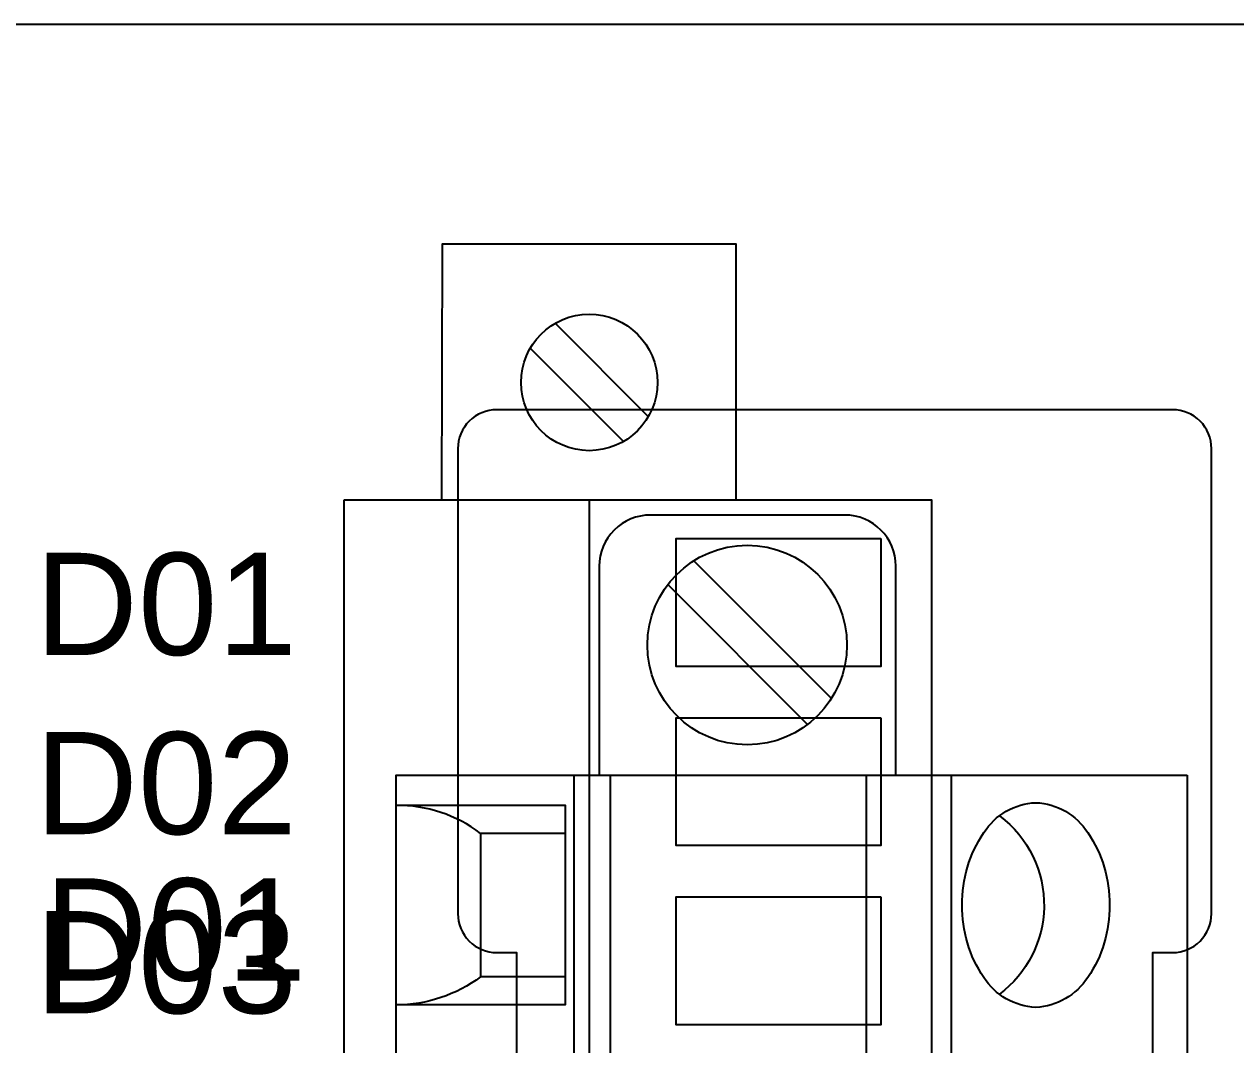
# Model space of a CAD drawing. Extents: x 1 to 23.7, y 0.2 to 17.
# Drawn here: x 18.276 to 19.208, y 6.413 to 7.198 of the extents above; entities that cross this region are included whole.
import ezdxf

# ---------------------------------------------------------------- set-up
doc = ezdxf.new("R2010")
doc.units = 0
doc.header["$MEASUREMENT"] = 0
for name, color, linetype in [('3_01__0-__EMPTY', 7, 'CONTINUOUS'), ('3_02__9X__RTD', 7, 'CONTINUOUS'), ('3_03__91__RTD_TC', 7, 'CONTINUOUS'), ('3_04__1-___4__DI__4__DO__S', 7, 'CONTINUOUS'), ('3_05__B-___4__DI__4__DO__F', 7, 'CONTINUOUS'), ('3_06__C-___4__DI__3__DO', 7, 'CONTINUOUS'), ('3_07__2X___8__DO__STD_FORM', 7, 'CONTINUOUS'), ('3_08__2A___8__DO__STD_FORM', 7, 'CONTINUOUS'), ('3_09__2B___8__DO__STD__6__', 7, 'CONTINUOUS'), ('3_10__2C___8__DO__STD__2__', 7, 'CONTINUOUS'), ('3_11__3-___8__DI', 7, 'CONTINUOUS'), ('3_12__D-___14__DI', 7, 'CONTINUOUS'), ('3_13__5-___8__AI', 7, 'CONTINUOUS'), ('3_14__6-___4__AI__4__AO', 7, 'CONTINUOUS'), ('6_00_____DWG', 7, 'CONTINUOUS')]:
    doc.layers.add(name, color=color, linetype=linetype)
doc.styles.add('ARIAL', font='arial.ttf')

msp = doc.modelspace()

# ---------------------------------------------------------------- linework, layer by layer
at = {"layer": '3_01__0-__EMPTY'}
msp.add_lwpolyline([(19.18968, 5.24851), (19.18968, 6.21374, 0.414214), (19.1598, 6.24363), (19.14468, 6.24363), (19.14468, 6.48363), (19.1598, 6.48363, 0.414214), (19.18968, 6.51351), (19.18968, 6.87124, 0.414973), (19.1598, 6.90113), (18.63957, 6.90113, 0.414973), (18.60968, 6.87124), (18.60968, 6.51351, 0.414214), (18.63957, 6.48363), (18.65468, 6.48363), (18.65468, 6.24363), (18.63957, 6.24363, 0.414214), (18.60968, 6.21374), (18.60968, 5.24851, 0.414214)], format="xyb", dxfattribs=at)
at = {"layer": '3_02__9X__RTD'}
for points in [[(18.82398, 6.83161), (18.82398, 7.02846), (18.5976, 7.02846), (18.597, 6.83161)], [(18.75626, 6.89591), (18.68454, 6.96763)], [(18.66533, 6.94841), (18.73705, 6.8767)], [(18.71079, 6.83161), (18.71079, 4.745)]]:
    msp.add_lwpolyline(points, dxfattribs=at)
for points in [[(18.52182, 6.83161), (18.52182, 4.745), (18.97457, 4.745), (18.97457, 6.83161)], [(18.9352, 6.80208), (18.9352, 6.70366), (18.77772, 6.70366), (18.77772, 6.80208)], [(18.9352, 6.66429), (18.9352, 6.56586), (18.77772, 6.56586), (18.77772, 6.66429)], [(18.9352, 6.52649), (18.9352, 6.42807), (18.77772, 6.42807), (18.77772, 6.52649)]]:
    msp.add_lwpolyline(points, close=True, dxfattribs=at)
msp.add_circle((18.71079, 6.92216), 0.0525, dxfattribs=at)
at = {"layer": '3_03__91__RTD_TC'}
for points in [[(18.82398, 6.83161), (18.82398, 7.02846), (18.5976, 7.02846), (18.597, 6.83161)], [(18.75626, 6.89591), (18.68454, 6.96763)], [(18.66533, 6.94841), (18.73705, 6.8767)], [(18.71079, 6.83161), (18.71079, 4.745)]]:
    msp.add_lwpolyline(points, dxfattribs=at)
for points in [[(18.52182, 6.83161), (18.52182, 4.745), (18.97457, 4.745), (18.97457, 6.83161)], [(18.9352, 6.80208), (18.9352, 6.70366), (18.77772, 6.70366), (18.77772, 6.80208)], [(18.9352, 6.66429), (18.9352, 6.56586), (18.77772, 6.56586), (18.77772, 6.66429)], [(18.9352, 6.52649), (18.9352, 6.42807), (18.77772, 6.42807), (18.77772, 6.52649)]]:
    msp.add_lwpolyline(points, close=True, dxfattribs=at)
msp.add_circle((18.71079, 6.92216), 0.0525, dxfattribs=at)
at = {"layer": '3_04__1-___4__DI__4__DO__S'}
for points in [[(18.94683, 6.62016), (18.94683, 6.78079, 0.414169), (18.90746, 6.82016), (18.75788, 6.82016, 0.414258), (18.71851, 6.78079), (18.71851, 6.62016)], [(18.69233, 6.57528), (18.6272, 6.57528, 0.162853), (18.56226, 6.59693, 1.944453)], [(19.02647, 6.58882, -0.001746), (19.0266, 6.58868, -0.240907), (19.06085, 6.51858, -0.231198), (19.0266, 6.45164, -0.005828), (19.02668, 6.45135)], [(18.69233, 6.46504), (18.6272, 6.46504, -0.162853), (18.56226, 6.44339, -1.944453)]]:
    msp.add_lwpolyline(points, format="xyb", dxfattribs=at)
for points in [[(18.79132, 6.78504), (18.89724, 6.67911)], [(18.77128, 6.76666), (18.87886, 6.65907)], [(18.699, 6.62016), (18.699, 5.02016)], [(18.72684, 6.62016), (18.72684, 5.02016)], [(18.92394, 6.62016), (18.92394, 5.02016)], [(18.98937, 6.62016), (18.98937, 5.02016)], [(18.56226, 6.59693), (18.69233, 6.59693), (18.69233, 6.44339), (18.56226, 6.44339)], [(18.6272, 6.57528), (18.6272, 6.46504)]]:
    msp.add_lwpolyline(points, dxfattribs=at)
msp.add_lwpolyline([(19.17097, 6.62016), (19.17097, 5.02016), (18.56226, 5.02016), (18.56226, 6.62016)], close=True, dxfattribs=at)
msp.add_lwpolyline([(19.05451, 6.5989, -0.244062), (19.09456, 6.57584, -0.154167), (19.11115, 6.52016, -0.154167), (19.09456, 6.46448, -0.236767), (19.05451, 6.44142, -0.24406), (19.01446, 6.46448, -0.154167), (18.99787, 6.52016, -0.154167), (19.01446, 6.57584, -0.244061)], format="xyb", close=True, dxfattribs=at)
msp.add_circle((18.83237, 6.72016), 0.07677, dxfattribs=at)
at = {"layer": '3_05__B-___4__DI__4__DO__F'}
for points in [[(18.94683, 6.62016), (18.94683, 6.78079, 0.414169), (18.90746, 6.82016), (18.75788, 6.82016, 0.414258), (18.71851, 6.78079), (18.71851, 6.62016)], [(18.69233, 6.57528), (18.6272, 6.57528, 0.162853), (18.56226, 6.59693, 1.944453)], [(19.02647, 6.58882, -0.001746), (19.0266, 6.58868, -0.240907), (19.06085, 6.51858, -0.231198), (19.0266, 6.45164, -0.005828), (19.02668, 6.45135)], [(18.69233, 6.46504), (18.6272, 6.46504, -0.162853), (18.56226, 6.44339, -1.944453)]]:
    msp.add_lwpolyline(points, format="xyb", dxfattribs=at)
for points in [[(18.79132, 6.78504), (18.89724, 6.67911)], [(18.77128, 6.76666), (18.87886, 6.65907)], [(18.699, 6.62016), (18.699, 5.02016)], [(18.72684, 6.62016), (18.72684, 5.02016)], [(18.92394, 6.62016), (18.92394, 5.02016)], [(18.98937, 6.62016), (18.98937, 5.02016)], [(18.56226, 6.59693), (18.69233, 6.59693), (18.69233, 6.44339), (18.56226, 6.44339)], [(18.6272, 6.57528), (18.6272, 6.46504)]]:
    msp.add_lwpolyline(points, dxfattribs=at)
msp.add_lwpolyline([(19.17097, 6.62016), (19.17097, 5.02016), (18.56226, 5.02016), (18.56226, 6.62016)], close=True, dxfattribs=at)
msp.add_lwpolyline([(19.05451, 6.5989, -0.244062), (19.09456, 6.57584, -0.154167), (19.11115, 6.52016, -0.154167), (19.09456, 6.46448, -0.236767), (19.05451, 6.44142, -0.24406), (19.01446, 6.46448, -0.154167), (18.99787, 6.52016, -0.154167), (19.01446, 6.57584, -0.244061)], format="xyb", close=True, dxfattribs=at)
msp.add_circle((18.83237, 6.72016), 0.07677, dxfattribs=at)
at = {"layer": '3_06__C-___4__DI__3__DO'}
for points in [[(18.94683, 6.62016), (18.94683, 6.78079, 0.414169), (18.90746, 6.82016), (18.75788, 6.82016, 0.414258), (18.71851, 6.78079), (18.71851, 6.62016)], [(18.69233, 6.57528), (18.6272, 6.57528, 0.162853), (18.56226, 6.59693, 1.944453)], [(19.02647, 6.58882, -0.001746), (19.0266, 6.58868, -0.240907), (19.06085, 6.51858, -0.231198), (19.0266, 6.45164, -0.005828), (19.02668, 6.45135)], [(18.69233, 6.46504), (18.6272, 6.46504, -0.162853), (18.56226, 6.44339, -1.944453)]]:
    msp.add_lwpolyline(points, format="xyb", dxfattribs=at)
for points in [[(18.79132, 6.78504), (18.89724, 6.67911)], [(18.77128, 6.76666), (18.87886, 6.65907)], [(18.699, 6.62016), (18.699, 5.02016)], [(18.72684, 6.62016), (18.72684, 5.02016)], [(18.92394, 6.62016), (18.92394, 5.02016)], [(18.98937, 6.62016), (18.98937, 5.02016)], [(18.56226, 6.59693), (18.69233, 6.59693), (18.69233, 6.44339), (18.56226, 6.44339)], [(18.6272, 6.57528), (18.6272, 6.46504)]]:
    msp.add_lwpolyline(points, dxfattribs=at)
msp.add_lwpolyline([(19.17097, 6.62016), (19.17097, 5.02016), (18.56226, 5.02016), (18.56226, 6.62016)], close=True, dxfattribs=at)
msp.add_lwpolyline([(19.05451, 6.5989, -0.244062), (19.09456, 6.57584, -0.154167), (19.11115, 6.52016, -0.154167), (19.09456, 6.46448, -0.236767), (19.05451, 6.44142, -0.24406), (19.01446, 6.46448, -0.154167), (18.99787, 6.52016, -0.154167), (19.01446, 6.57584, -0.244061)], format="xyb", close=True, dxfattribs=at)
msp.add_circle((18.83237, 6.72016), 0.07677, dxfattribs=at)
at = {"layer": '3_07__2X___8__DO__STD_FORM'}
for points in [[(18.94683, 6.62016), (18.94683, 6.78079, 0.414169), (18.90746, 6.82016), (18.75788, 6.82016, 0.414258), (18.71851, 6.78079), (18.71851, 6.62016)], [(18.69233, 6.57528), (18.6272, 6.57528, 0.162853), (18.56226, 6.59693, 1.944453)], [(19.02647, 6.58882, -0.001746), (19.0266, 6.58868, -0.240907), (19.06085, 6.51858, -0.231198), (19.0266, 6.45164, -0.005828), (19.02668, 6.45135)], [(18.69233, 6.46504), (18.6272, 6.46504, -0.162853), (18.56226, 6.44339, -1.944453)]]:
    msp.add_lwpolyline(points, format="xyb", dxfattribs=at)
for points in [[(18.79132, 6.78504), (18.89724, 6.67911)], [(18.77128, 6.76666), (18.87886, 6.65907)], [(18.699, 6.62016), (18.699, 5.02016)], [(18.72684, 6.62016), (18.72684, 5.02016)], [(18.92394, 6.62016), (18.92394, 5.02016)], [(18.98937, 6.62016), (18.98937, 5.02016)], [(18.56226, 6.59693), (18.69233, 6.59693), (18.69233, 6.44339), (18.56226, 6.44339)], [(18.6272, 6.57528), (18.6272, 6.46504)]]:
    msp.add_lwpolyline(points, dxfattribs=at)
msp.add_lwpolyline([(19.17097, 6.62016), (19.17097, 5.02016), (18.56226, 5.02016), (18.56226, 6.62016)], close=True, dxfattribs=at)
msp.add_lwpolyline([(19.05451, 6.5989, -0.244062), (19.09456, 6.57584, -0.154167), (19.11115, 6.52016, -0.154167), (19.09456, 6.46448, -0.236767), (19.05451, 6.44142, -0.24406), (19.01446, 6.46448, -0.154167), (18.99787, 6.52016, -0.154167), (19.01446, 6.57584, -0.244061)], format="xyb", close=True, dxfattribs=at)
msp.add_circle((18.83237, 6.72016), 0.07677, dxfattribs=at)
at = {"layer": '3_08__2A___8__DO__STD_FORM'}
for points in [[(18.94683, 6.62016), (18.94683, 6.78079, 0.414169), (18.90746, 6.82016), (18.75788, 6.82016, 0.414258), (18.71851, 6.78079), (18.71851, 6.62016)], [(18.69233, 6.57528), (18.6272, 6.57528, 0.162853), (18.56226, 6.59693, 1.944453)], [(19.02647, 6.58882, -0.001746), (19.0266, 6.58868, -0.240907), (19.06085, 6.51858, -0.231198), (19.0266, 6.45164, -0.005828), (19.02668, 6.45135)], [(18.69233, 6.46504), (18.6272, 6.46504, -0.162853), (18.56226, 6.44339, -1.944453)]]:
    msp.add_lwpolyline(points, format="xyb", dxfattribs=at)
for points in [[(18.79132, 6.78504), (18.89724, 6.67911)], [(18.77128, 6.76666), (18.87886, 6.65907)], [(18.699, 6.62016), (18.699, 5.02016)], [(18.72684, 6.62016), (18.72684, 5.02016)], [(18.92394, 6.62016), (18.92394, 5.02016)], [(18.98937, 6.62016), (18.98937, 5.02016)], [(18.56226, 6.59693), (18.69233, 6.59693), (18.69233, 6.44339), (18.56226, 6.44339)], [(18.6272, 6.57528), (18.6272, 6.46504)]]:
    msp.add_lwpolyline(points, dxfattribs=at)
msp.add_lwpolyline([(19.17097, 6.62016), (19.17097, 5.02016), (18.56226, 5.02016), (18.56226, 6.62016)], close=True, dxfattribs=at)
msp.add_lwpolyline([(19.05451, 6.5989, -0.244062), (19.09456, 6.57584, -0.154167), (19.11115, 6.52016, -0.154167), (19.09456, 6.46448, -0.236767), (19.05451, 6.44142, -0.24406), (19.01446, 6.46448, -0.154167), (18.99787, 6.52016, -0.154167), (19.01446, 6.57584, -0.244061)], format="xyb", close=True, dxfattribs=at)
msp.add_circle((18.83237, 6.72016), 0.07677, dxfattribs=at)
at = {"layer": '3_09__2B___8__DO__STD__6__'}
for points in [[(18.94683, 6.62016), (18.94683, 6.78079, 0.414169), (18.90746, 6.82016), (18.75788, 6.82016, 0.414258), (18.71851, 6.78079), (18.71851, 6.62016)], [(18.69233, 6.57528), (18.6272, 6.57528, 0.162853), (18.56226, 6.59693, 1.944453)], [(19.02647, 6.58882, -0.001746), (19.0266, 6.58868, -0.240907), (19.06085, 6.51858, -0.231198), (19.0266, 6.45164, -0.005828), (19.02668, 6.45135)], [(18.69233, 6.46504), (18.6272, 6.46504, -0.162853), (18.56226, 6.44339, -1.944453)]]:
    msp.add_lwpolyline(points, format="xyb", dxfattribs=at)
for points in [[(18.79132, 6.78504), (18.89724, 6.67911)], [(18.77128, 6.76666), (18.87886, 6.65907)], [(18.699, 6.62016), (18.699, 5.02016)], [(18.72684, 6.62016), (18.72684, 5.02016)], [(18.92394, 6.62016), (18.92394, 5.02016)], [(18.98937, 6.62016), (18.98937, 5.02016)], [(18.56226, 6.59693), (18.69233, 6.59693), (18.69233, 6.44339), (18.56226, 6.44339)], [(18.6272, 6.57528), (18.6272, 6.46504)]]:
    msp.add_lwpolyline(points, dxfattribs=at)
msp.add_lwpolyline([(19.17097, 6.62016), (19.17097, 5.02016), (18.56226, 5.02016), (18.56226, 6.62016)], close=True, dxfattribs=at)
msp.add_lwpolyline([(19.05451, 6.5989, -0.244062), (19.09456, 6.57584, -0.154167), (19.11115, 6.52016, -0.154167), (19.09456, 6.46448, -0.236767), (19.05451, 6.44142, -0.24406), (19.01446, 6.46448, -0.154167), (18.99787, 6.52016, -0.154167), (19.01446, 6.57584, -0.244061)], format="xyb", close=True, dxfattribs=at)
msp.add_circle((18.83237, 6.72016), 0.07677, dxfattribs=at)
at = {"layer": '3_10__2C___8__DO__STD__2__'}
for points in [[(18.94683, 6.62016), (18.94683, 6.78079, 0.414169), (18.90746, 6.82016), (18.75788, 6.82016, 0.414258), (18.71851, 6.78079), (18.71851, 6.62016)], [(18.69233, 6.57528), (18.6272, 6.57528, 0.162853), (18.56226, 6.59693, 1.944453)], [(19.02647, 6.58882, -0.001746), (19.0266, 6.58868, -0.240907), (19.06085, 6.51858, -0.231198), (19.0266, 6.45164, -0.005828), (19.02668, 6.45135)], [(18.69233, 6.46504), (18.6272, 6.46504, -0.162853), (18.56226, 6.44339, -1.944453)]]:
    msp.add_lwpolyline(points, format="xyb", dxfattribs=at)
for points in [[(18.79132, 6.78504), (18.89724, 6.67911)], [(18.77128, 6.76666), (18.87886, 6.65907)], [(18.699, 6.62016), (18.699, 5.02016)], [(18.72684, 6.62016), (18.72684, 5.02016)], [(18.92394, 6.62016), (18.92394, 5.02016)], [(18.98937, 6.62016), (18.98937, 5.02016)], [(18.56226, 6.59693), (18.69233, 6.59693), (18.69233, 6.44339), (18.56226, 6.44339)], [(18.6272, 6.57528), (18.6272, 6.46504)]]:
    msp.add_lwpolyline(points, dxfattribs=at)
msp.add_lwpolyline([(19.17097, 6.62016), (19.17097, 5.02016), (18.56226, 5.02016), (18.56226, 6.62016)], close=True, dxfattribs=at)
msp.add_lwpolyline([(19.05451, 6.5989, -0.244062), (19.09456, 6.57584, -0.154167), (19.11115, 6.52016, -0.154167), (19.09456, 6.46448, -0.236767), (19.05451, 6.44142, -0.24406), (19.01446, 6.46448, -0.154167), (18.99787, 6.52016, -0.154167), (19.01446, 6.57584, -0.244061)], format="xyb", close=True, dxfattribs=at)
msp.add_circle((18.83237, 6.72016), 0.07677, dxfattribs=at)
at = {"layer": '3_11__3-___8__DI'}
for points in [[(18.94683, 6.62016), (18.94683, 6.78079, 0.414169), (18.90746, 6.82016), (18.75788, 6.82016, 0.414258), (18.71851, 6.78079), (18.71851, 6.62016)], [(18.69233, 6.57528), (18.6272, 6.57528, 0.162853), (18.56226, 6.59693, 1.944453)], [(19.02647, 6.58882, -0.001746), (19.0266, 6.58868, -0.240907), (19.06085, 6.51858, -0.231198), (19.0266, 6.45164, -0.005828), (19.02668, 6.45135)], [(18.69233, 6.46504), (18.6272, 6.46504, -0.162853), (18.56226, 6.44339, -1.944453)]]:
    msp.add_lwpolyline(points, format="xyb", dxfattribs=at)
for points in [[(18.79132, 6.78504), (18.89724, 6.67911)], [(18.77128, 6.76666), (18.87886, 6.65907)], [(18.699, 6.62016), (18.699, 5.02016)], [(18.72684, 6.62016), (18.72684, 5.02016)], [(18.92394, 6.62016), (18.92394, 5.02016)], [(18.98937, 6.62016), (18.98937, 5.02016)], [(18.56226, 6.59693), (18.69233, 6.59693), (18.69233, 6.44339), (18.56226, 6.44339)], [(18.6272, 6.57528), (18.6272, 6.46504)]]:
    msp.add_lwpolyline(points, dxfattribs=at)
msp.add_lwpolyline([(19.17097, 6.62016), (19.17097, 5.02016), (18.56226, 5.02016), (18.56226, 6.62016)], close=True, dxfattribs=at)
msp.add_lwpolyline([(19.05451, 6.5989, -0.244062), (19.09456, 6.57584, -0.154167), (19.11115, 6.52016, -0.154167), (19.09456, 6.46448, -0.236767), (19.05451, 6.44142, -0.24406), (19.01446, 6.46448, -0.154167), (18.99787, 6.52016, -0.154167), (19.01446, 6.57584, -0.244061)], format="xyb", close=True, dxfattribs=at)
msp.add_circle((18.83237, 6.72016), 0.07677, dxfattribs=at)
at = {"layer": '3_12__D-___14__DI'}
for points in [[(18.94683, 6.62016), (18.94683, 6.78079, 0.414169), (18.90746, 6.82016), (18.75788, 6.82016, 0.414258), (18.71851, 6.78079), (18.71851, 6.62016)], [(18.69233, 6.57528), (18.6272, 6.57528, 0.162853), (18.56226, 6.59693, 1.944453)], [(19.02647, 6.58882, -0.001746), (19.0266, 6.58868, -0.240907), (19.06085, 6.51858, -0.231198), (19.0266, 6.45164, -0.005828), (19.02668, 6.45135)], [(18.69233, 6.46504), (18.6272, 6.46504, -0.162853), (18.56226, 6.44339, -1.944453)]]:
    msp.add_lwpolyline(points, format="xyb", dxfattribs=at)
for points in [[(18.79132, 6.78504), (18.89724, 6.67911)], [(18.77128, 6.76666), (18.87886, 6.65907)], [(18.699, 6.62016), (18.699, 5.02016)], [(18.72684, 6.62016), (18.72684, 5.02016)], [(18.92394, 6.62016), (18.92394, 5.02016)], [(18.98937, 6.62016), (18.98937, 5.02016)], [(18.56226, 6.59693), (18.69233, 6.59693), (18.69233, 6.44339), (18.56226, 6.44339)], [(18.6272, 6.57528), (18.6272, 6.46504)]]:
    msp.add_lwpolyline(points, dxfattribs=at)
msp.add_lwpolyline([(19.17097, 6.62016), (19.17097, 5.02016), (18.56226, 5.02016), (18.56226, 6.62016)], close=True, dxfattribs=at)
msp.add_lwpolyline([(19.05451, 6.5989, -0.244062), (19.09456, 6.57584, -0.154167), (19.11115, 6.52016, -0.154167), (19.09456, 6.46448, -0.236767), (19.05451, 6.44142, -0.24406), (19.01446, 6.46448, -0.154167), (18.99787, 6.52016, -0.154167), (19.01446, 6.57584, -0.244061)], format="xyb", close=True, dxfattribs=at)
msp.add_circle((18.83237, 6.72016), 0.07677, dxfattribs=at)
at = {"layer": '3_13__5-___8__AI'}
for points in [[(18.94683, 6.62016), (18.94683, 6.78079, 0.414169), (18.90746, 6.82016), (18.75788, 6.82016, 0.414258), (18.71851, 6.78079), (18.71851, 6.62016)], [(18.69233, 6.57528), (18.6272, 6.57528, 0.162853), (18.56226, 6.59693, 1.944453)], [(19.02647, 6.58882, -0.001746), (19.0266, 6.58868, -0.240907), (19.06085, 6.51858, -0.231198), (19.0266, 6.45164, -0.005828), (19.02668, 6.45135)], [(18.69233, 6.46504), (18.6272, 6.46504, -0.162853), (18.56226, 6.44339, -1.944453)]]:
    msp.add_lwpolyline(points, format="xyb", dxfattribs=at)
for points in [[(18.79132, 6.78504), (18.89724, 6.67911)], [(18.77128, 6.76666), (18.87886, 6.65907)], [(18.699, 6.62016), (18.699, 5.02016)], [(18.72684, 6.62016), (18.72684, 5.02016)], [(18.92394, 6.62016), (18.92394, 5.02016)], [(18.98937, 6.62016), (18.98937, 5.02016)], [(18.56226, 6.59693), (18.69233, 6.59693), (18.69233, 6.44339), (18.56226, 6.44339)], [(18.6272, 6.57528), (18.6272, 6.46504)]]:
    msp.add_lwpolyline(points, dxfattribs=at)
msp.add_lwpolyline([(19.17097, 6.62016), (19.17097, 5.02016), (18.56226, 5.02016), (18.56226, 6.62016)], close=True, dxfattribs=at)
msp.add_lwpolyline([(19.05451, 6.5989, -0.244062), (19.09456, 6.57584, -0.154167), (19.11115, 6.52016, -0.154167), (19.09456, 6.46448, -0.236767), (19.05451, 6.44142, -0.24406), (19.01446, 6.46448, -0.154167), (18.99787, 6.52016, -0.154167), (19.01446, 6.57584, -0.244061)], format="xyb", close=True, dxfattribs=at)
msp.add_circle((18.83237, 6.72016), 0.07677, dxfattribs=at)
at = {"layer": '3_14__6-___4__AI__4__AO'}
for points in [[(18.94683, 6.62016), (18.94683, 6.78079, 0.414169), (18.90746, 6.82016), (18.75788, 6.82016, 0.414258), (18.71851, 6.78079), (18.71851, 6.62016)], [(18.69233, 6.57528), (18.6272, 6.57528, 0.162853), (18.56226, 6.59693, 1.944453)], [(19.02647, 6.58882, -0.001746), (19.0266, 6.58868, -0.240907), (19.06085, 6.51858, -0.231198), (19.0266, 6.45164, -0.005828), (19.02668, 6.45135)], [(18.69233, 6.46504), (18.6272, 6.46504, -0.162853), (18.56226, 6.44339, -1.944453)]]:
    msp.add_lwpolyline(points, format="xyb", dxfattribs=at)
for points in [[(18.79132, 6.78504), (18.89724, 6.67911)], [(18.77128, 6.76666), (18.87886, 6.65907)], [(18.699, 6.62016), (18.699, 5.02016)], [(18.72684, 6.62016), (18.72684, 5.02016)], [(18.92394, 6.62016), (18.92394, 5.02016)], [(18.98937, 6.62016), (18.98937, 5.02016)], [(18.56226, 6.59693), (18.69233, 6.59693), (18.69233, 6.44339), (18.56226, 6.44339)], [(18.6272, 6.57528), (18.6272, 6.46504)]]:
    msp.add_lwpolyline(points, dxfattribs=at)
msp.add_lwpolyline([(19.17097, 6.62016), (19.17097, 5.02016), (18.56226, 5.02016), (18.56226, 6.62016)], close=True, dxfattribs=at)
msp.add_lwpolyline([(19.05451, 6.5989, -0.244062), (19.09456, 6.57584, -0.154167), (19.11115, 6.52016, -0.154167), (19.09456, 6.46448, -0.236767), (19.05451, 6.44142, -0.24406), (19.01446, 6.46448, -0.154167), (18.99787, 6.52016, -0.154167), (19.01446, 6.57584, -0.244061)], format="xyb", close=True, dxfattribs=at)
msp.add_circle((18.83237, 6.72016), 0.07677, dxfattribs=at)
at = {"layer": '6_00_____DWG'}
msp.add_lwpolyline([(23, 6.8335), (23, 2.16814, -0.414214), (22.92126, 2.0894), (22.83268, 2.0894, 0.414214), (22.71457, 1.97129), (22.71457, 1.88271, -0.414213), (22.63583, 1.80397), (16.08071, 1.80397, -0.414213), (16.00197, 1.88271), (16.00197, 1.97129, 0.414213), (15.88386, 2.0894), (15.79528, 2.0894, -0.414213), (15.71654, 2.16814, -0.000001), (15.71654, 6.8335, -0.414214), (15.79528, 6.91224), (15.88386, 6.91224, 0.414214), (16.00197, 7.03035), (16.00197, 7.11893, -0.414214), (16.08071, 7.19767), (22.63583, 7.19767, -0.414213), (22.71457, 7.11893), (22.71457, 7.03035, 0.414213), (22.83268, 6.91224), (22.92126, 6.91224, -0.414213)], format="xyb", close=True, dxfattribs=at)

# ---------------------------------------------------------------- texts
at = {"layer": '3_01__0-__EMPTY', "style": 'ARIAL'}
msp.add_text('D01', height=0.078667, dxfattribs=at).set_placement((18.29138, 6.46208))
at = {"layer": '3_02__9X__RTD', "style": 'ARIAL'}
for s, p in [('D01', (18.28416, 6.71246)), ('D02', (18.28416, 6.57465)), ('D03', (18.28416, 6.43685))]:
    msp.add_text(s, height=0.078667, dxfattribs=at).set_placement(p)
at = {"layer": '3_03__91__RTD_TC', "style": 'ARIAL'}
for s, p in [('D01', (18.28416, 6.71246)), ('D02', (18.28416, 6.57465)), ('D03', (18.28416, 6.43685))]:
    msp.add_text(s, height=0.078667, dxfattribs=at).set_placement(p)
at = {"layer": '3_04__1-___4__DI__4__DO__S', "style": 'ARIAL'}
msp.add_text('D01', height=0.078667, dxfattribs=at).set_placement((18.29138, 6.46208))
at = {"layer": '3_05__B-___4__DI__4__DO__F', "style": 'ARIAL'}
msp.add_text('D01', height=0.078667, dxfattribs=at).set_placement((18.29138, 6.46208))
at = {"layer": '3_06__C-___4__DI__3__DO', "style": 'ARIAL'}
msp.add_text('D01', height=0.078667, dxfattribs=at).set_placement((18.29138, 6.46208))
at = {"layer": '3_07__2X___8__DO__STD_FORM', "style": 'ARIAL'}
msp.add_text('D01', height=0.078667, dxfattribs=at).set_placement((18.29138, 6.46208))
at = {"layer": '3_08__2A___8__DO__STD_FORM', "style": 'ARIAL'}
msp.add_text('D01', height=0.078667, dxfattribs=at).set_placement((18.29138, 6.46208))
at = {"layer": '3_09__2B___8__DO__STD__6__', "style": 'ARIAL'}
msp.add_text('D01', height=0.078667, dxfattribs=at).set_placement((18.29138, 6.46208))
at = {"layer": '3_10__2C___8__DO__STD__2__', "style": 'ARIAL'}
msp.add_text('D01', height=0.078667, dxfattribs=at).set_placement((18.29138, 6.46208))
at = {"layer": '3_11__3-___8__DI', "style": 'ARIAL'}
msp.add_text('D01', height=0.078667, dxfattribs=at).set_placement((18.29138, 6.46208))
at = {"layer": '3_12__D-___14__DI', "style": 'ARIAL'}
msp.add_text('D01', height=0.078667, dxfattribs=at).set_placement((18.29138, 6.46208))
at = {"layer": '3_13__5-___8__AI', "style": 'ARIAL'}
msp.add_text('D01', height=0.078667, dxfattribs=at).set_placement((18.29138, 6.46208))
at = {"layer": '3_14__6-___4__AI__4__AO', "style": 'ARIAL'}
msp.add_text('D01', height=0.078667, dxfattribs=at).set_placement((18.29138, 6.46208))

doc.saveas('drawing.dxf')
